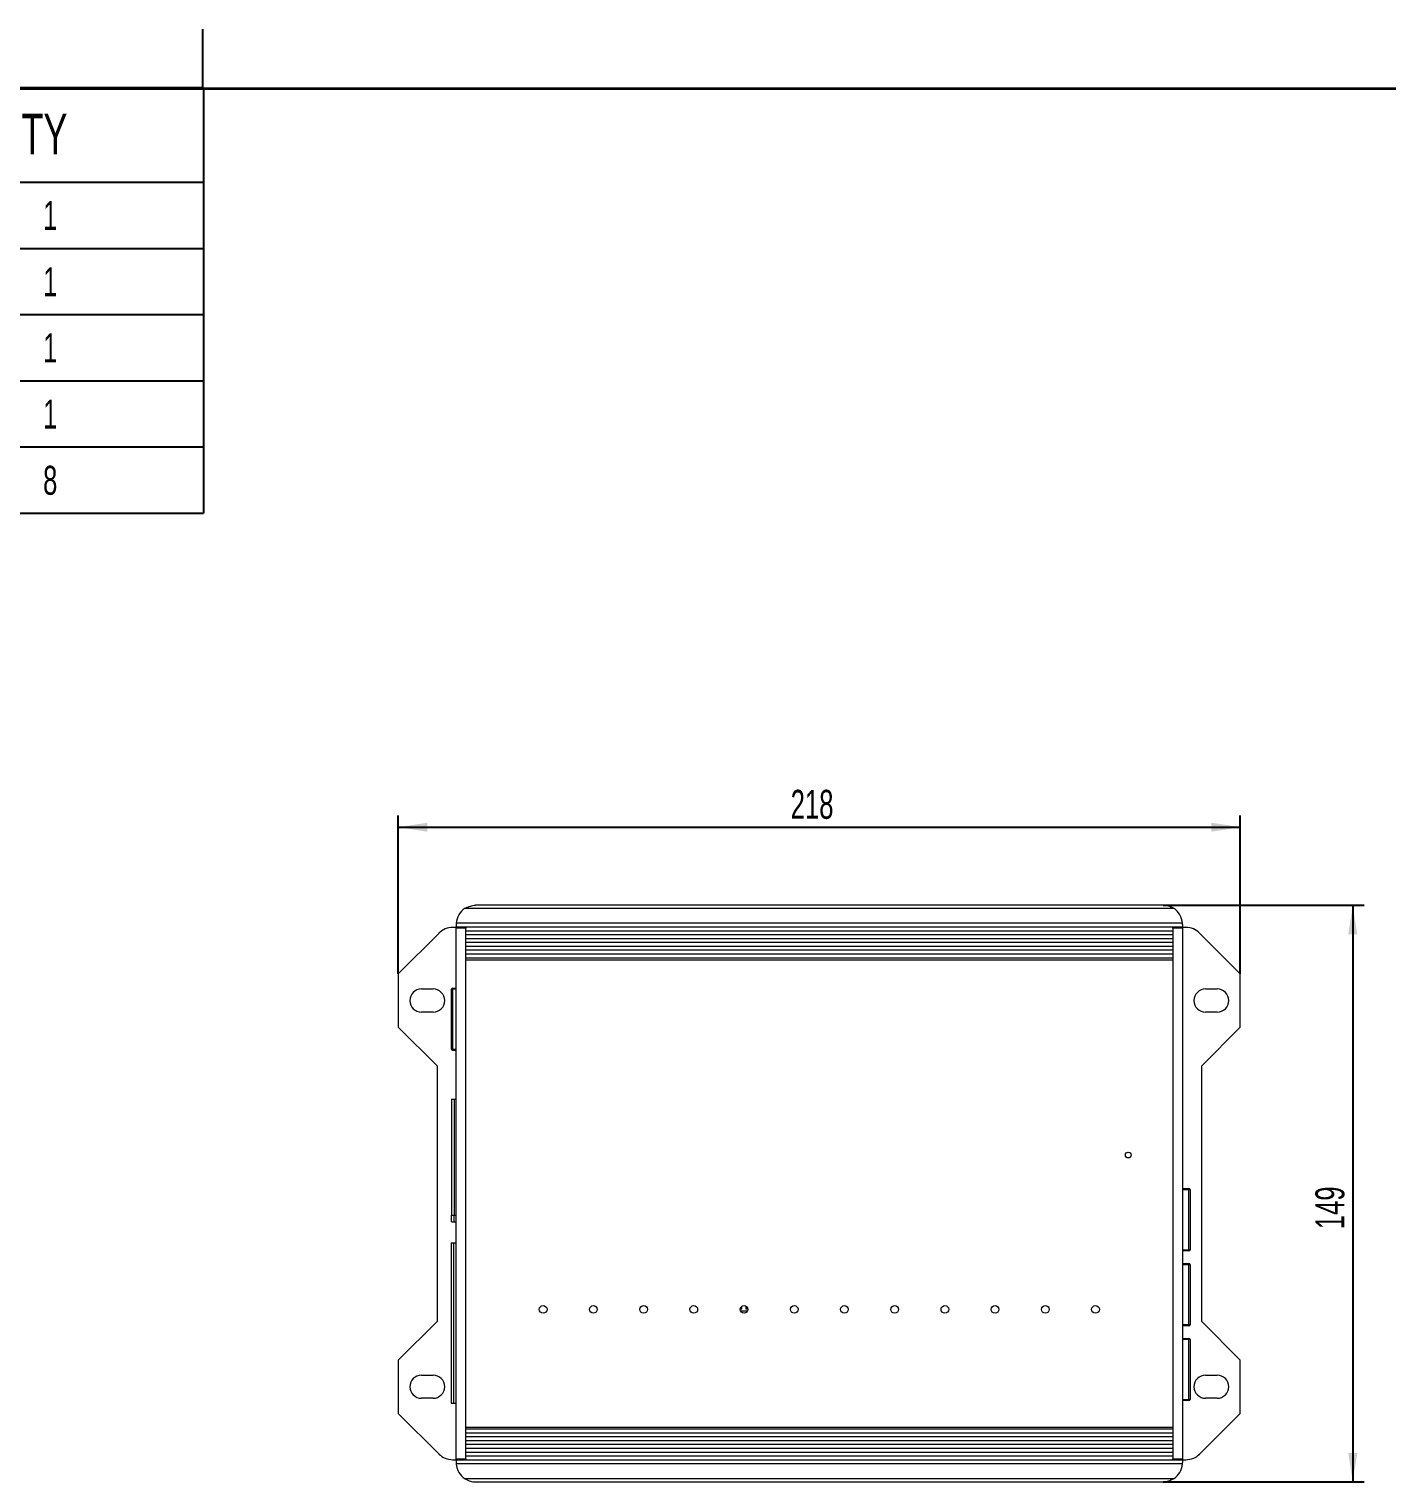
# Model space of a CAD drawing. Header units: millimetres. Extents: x 15 to 405, y 6 to 293.
# Drawn here: x 210 to 327.2, y 167.6 to 293 of the extents above; entities that cross this region are included whole.
import ezdxf

# ---------------------------------------------------------------- set-up
doc = ezdxf.new("R2010")
doc.units = ezdxf.units.MM
doc.layers.add('RAHM', color=5, linetype='Continuous')
doc.styles.add('SLDTEXTSTYLE1', font='TXT', dxfattribs={"width": 0.663})
doc.dimstyles.new('SLDDIMSTYLE0', dxfattribs={"dimtxt": 2.5, "dimasz": 2.5, "dimexe": 0, "dimexo": 0.0625, "dimtad": 1, "dimdec": 0, "dimlfac": 3, "dimrnd": 1e-09, "dimzin": 12, "dimdsep": 46, "dimtxsty": 'SLDTEXTSTYLE1', "dimsah": 1, "dimcen": 0.09, "dimadec": 0, "dimazin": 3, "dimtfac": 1, "dimtdec": 0, "dimtofl": 0, "dimtmove": 0, "dimatfit": 3, "dimfxl": 0, "dimfrac": 2, "dimtolj": 1, "dimtzin": 12, "dimarcsym": 0})

# ---------------------------------------------------------------- blocks, each defined once
blk = doc.blocks.new('SW_TABLEANNOTATION_0')
at = {"layer": 'RAHM', "color": 0}
for p, q in [((184.07, 0), (209.96, 0)), ((209.96, 0), (209.96, -8.18)), ((184.07, -8.18), (209.96, -8.18)), ((209.96, -8.18), (209.96, -13.89)), ((184.07, -13.89), (209.96, -13.89)), ((209.96, -13.89), (209.96, -19.6)), ((184.07, -19.6), (209.96, -19.6)), ((209.96, -19.6), (209.96, -25.32)), ((184.07, -25.32), (209.96, -25.32)), ((209.96, -25.32), (209.96, -31.03)), ((184.07, -31.03), (209.96, -31.03)), ((209.96, -31.03), (209.96, -36.75)), ((184.07, -36.75), (209.96, -36.75))]:
    blk.add_line(p, q, dxfattribs=at)
at = {"layer": 'RAHM', "color": 0, "attachment_point": 1, "style": 'SLDTEXTSTYLE1'}
for s, insert, char_height in [('QTY', (191.83, -2.27), 3.5), ('1', (196.11, -9.8), 2.5), ('1', (196.11, -15.52), 2.5), ('1', (196.11, -21.23), 2.5), ('1', (196.11, -26.95), 2.5), ('8', (196.11, -32.66), 2.5)]:
    blk.add_mtext(s, dxfattribs=dict(at, insert=insert, char_height=char_height))
blk = doc.blocks.new('_D')
at = {"layer": 'RAHM'}
for p, q in [((241.87, 211.45), (241.87, 225.12)), ((314.54, 211.45), (314.54, 225.12)), ((241.87, 224.12), (314.54, 224.12))]:
    blk.add_line(p, q, dxfattribs=at)
for points in [[(241.87, 224.12), (244.37, 223.73), (244.37, 224.5)], [(314.54, 224.12), (312.04, 224.5), (312.04, 223.73)]]:
    blk.add_solid(points, dxfattribs=at)
at = {"layer": 'RAHM', "insert": (275.73, 227.34), "char_height": 2.5, "attachment_point": 1, "style": 'SLDTEXTSTYLE1'}
blk.add_mtext('218', dxfattribs=at)
blk = doc.blocks.new('_D_1')
at = {"layer": 'RAHM'}
for p, q in [((307.87, 217.38), (325.24, 217.38)), ((324.24, 217.38), (324.24, 167.6)), ((307.87, 167.6), (325.24, 167.6))]:
    blk.add_line(p, q, dxfattribs=at)
for points in [[(324.24, 217.38), (323.86, 214.88), (324.63, 214.88)], [(324.24, 167.6), (324.63, 170.1), (323.86, 170.1)]]:
    blk.add_solid(points, dxfattribs=at)
at = {"layer": 'RAHM', "insert": (321.02, 189.41), "char_height": 2.5, "attachment_point": 1, "rotation": 90, "style": 'SLDTEXTSTYLE1'}
blk.add_mtext('149', dxfattribs=at)

msp = doc.modelspace()

# ---------------------------------------------------------------- linework, layer by layer
at = {"color": 7, "linetype": 'Continuous', "lineweight": 18}
for p, q in [((308.78, 217.11), (247.64, 217.11)), ((307.87, 217.38), (248.54, 217.38)), ((246.87, 215.71), (246.87, 215.49)), ((309.54, 215.82), (246.88, 215.82)), ((309.54, 215.71), (309.54, 215.49)), ((245.39, 214.97), (241.87, 211.45)), ((246.87, 215.45), (246.56, 215.45)), ((309.54, 215.49), (246.87, 215.49)), ((246.87, 215.45), (247.71, 215.45)), ((246.87, 215.39), (246.87, 215.45)), ((247.71, 215.39), (246.87, 215.39)), ((246.87, 169.59), (246.87, 215.39)), ((247.71, 215.49), (247.71, 215.45)), ((247.71, 215.45), (247.71, 215.39)), ((247.71, 169.59), (247.71, 215.39)), ((247.71, 214.82), (247.71, 215.15)), ((308.71, 215.15), (247.71, 215.15)), ((308.71, 214.82), (247.71, 214.82)), ((247.71, 214.15), (247.71, 214.49)), ((308.71, 214.49), (247.71, 214.49)), ((308.71, 215.45), (308.71, 215.49)), ((308.71, 215.45), (309.54, 215.45)), ((308.71, 215.39), (308.71, 215.45)), ((308.71, 215.39), (308.71, 169.59)), ((309.54, 215.39), (308.71, 215.39)), ((308.71, 215.15), (308.71, 214.82)), ((308.71, 214.49), (308.71, 214.15)), ((309.54, 215.45), (309.54, 215.39)), ((309.85, 215.45), (309.54, 215.45)), ((309.54, 215.39), (309.54, 169.59)), ((314.54, 211.45), (311.03, 214.97)), ((308.71, 214.15), (247.71, 214.15)), ((247.71, 213.49), (247.71, 213.82)), ((308.71, 213.82), (247.71, 213.82)), ((308.71, 213.49), (247.71, 213.49)), ((308.71, 213.82), (308.71, 213.49)), ((308.71, 213.15), (247.71, 213.15)), ((247.71, 212.82), (247.71, 213.15)), ((308.71, 212.82), (247.71, 212.82)), ((308.71, 212.65), (247.71, 212.65)), ((308.71, 213.15), (308.71, 212.82)), ((241.87, 211.45), (241.87, 206.85)), ((314.54, 206.85), (314.54, 211.45)), ((243.87, 210.15), (244.87, 210.15)), ((246.55, 210.13), (246.45, 210.13)), ((246.45, 204.96), (246.45, 210.13)), ((246.55, 210.23), (246.55, 210.13)), ((246.55, 210.23), (246.87, 210.23)), ((246.55, 210.13), (246.55, 204.96)), ((246.87, 210.13), (246.55, 210.13)), ((311.54, 210.15), (312.54, 210.15)), ((244.87, 208.15), (243.87, 208.15)), ((312.54, 208.15), (311.54, 208.15)), ((241.87, 206.85), (245.21, 203.52)), ((311.21, 203.52), (314.54, 206.85)), ((246.45, 204.96), (246.55, 204.96)), ((246.55, 204.96), (246.55, 204.85)), ((246.55, 204.96), (246.87, 204.96)), ((246.87, 204.85), (246.55, 204.85)), ((245.21, 203.52), (245.21, 181.45)), ((311.21, 181.45), (311.21, 203.52)), ((246.45, 200.64), (246.45, 190.64)), ((246.45, 200.64), (246.68, 200.64)), ((246.68, 200.64), (246.68, 190.64)), ((246.68, 200.64), (246.87, 200.64)), ((309.54, 192.92), (310.11, 192.92)), ((310.11, 192.82), (309.54, 192.82)), ((310.11, 192.82), (310.11, 192.92)), ((310.11, 187.64), (310.11, 192.82)), ((310.21, 192.82), (310.11, 192.82)), ((310.21, 192.82), (310.21, 187.64)), ((246.45, 190.64), (246.68, 190.64)), ((246.47, 190.04), (246.47, 190.64)), ((246.68, 190.64), (246.87, 190.64)), ((246.7, 190.04), (246.7, 190.64)), ((246.47, 190.04), (246.7, 190.04)), ((246.7, 190.04), (246.87, 190.04)), ((246.42, 188.24), (246.42, 174.41)), ((246.42, 188.24), (246.62, 188.24)), ((246.62, 188.24), (246.87, 188.24)), ((246.62, 188.24), (246.62, 174.41)), ((309.54, 187.64), (310.11, 187.64)), ((310.11, 187.54), (309.54, 187.54)), ((310.11, 187.64), (310.21, 187.64)), ((310.11, 187.54), (310.11, 187.64)), ((309.54, 186.46), (310.11, 186.46)), ((310.11, 186.35), (309.54, 186.35)), ((310.11, 186.35), (310.11, 186.46)), ((310.21, 186.35), (310.11, 186.35)), ((310.11, 181.18), (310.11, 186.35)), ((310.21, 186.35), (310.21, 181.18)), ((271.38, 182.54), (271.53, 182.54)), ((271.39, 182.37), (272.02, 182.37)), ((271.4, 182.62), (271.45, 182.62)), ((271.43, 182.67), (271.43, 182.68)), ((271.45, 182.67), (271.43, 182.67)), ((271.43, 182.67), (271.43, 182.67)), ((271.44, 182.37), (271.44, 182.29)), ((271.45, 182.62), (271.45, 182.7)), ((271.53, 182.54), (271.45, 182.62)), ((271.53, 182.54), (271.53, 182.77)), ((271.87, 182.78), (271.87, 182.54)), ((271.87, 182.54), (271.95, 182.62)), ((271.87, 182.54), (272.04, 182.54)), ((271.95, 182.72), (271.95, 182.62)), ((271.96, 182.67), (271.95, 182.67)), ((271.95, 182.62), (272.01, 182.62)), ((271.96, 182.67), (271.96, 182.7)), ((271.99, 182.67), (271.96, 182.67)), ((271.96, 182.27), (271.96, 182.37)), ((245.21, 181.45), (241.87, 178.12)), ((309.54, 181.18), (310.11, 181.18)), ((310.11, 181.08), (309.54, 181.08)), ((310.11, 181.18), (310.21, 181.18)), ((310.11, 181.08), (310.11, 181.18)), ((314.54, 178.12), (311.21, 181.45)), ((309.54, 179.99), (310.11, 179.99)), ((310.11, 179.89), (309.54, 179.89)), ((310.11, 179.89), (310.11, 179.99)), ((310.11, 174.72), (310.11, 179.89)), ((310.21, 179.89), (310.11, 179.89)), ((310.21, 179.89), (310.21, 174.72)), ((241.87, 178.12), (241.87, 173.52)), ((314.54, 173.52), (314.54, 178.12)), ((243.87, 176.82), (244.87, 176.82)), ((311.54, 176.82), (312.54, 176.82)), ((244.87, 174.82), (243.87, 174.82)), ((246.42, 174.41), (246.62, 174.41)), ((246.62, 174.41), (246.87, 174.41)), ((309.54, 174.72), (310.11, 174.72)), ((310.11, 174.62), (309.54, 174.62)), ((310.11, 174.72), (310.21, 174.72)), ((310.11, 174.62), (310.11, 174.72)), ((312.54, 174.82), (311.54, 174.82)), ((241.87, 173.52), (245.39, 170.01)), ((311.03, 170.01), (314.54, 173.52)), ((247.71, 172.32), (308.71, 172.32)), ((308.71, 172.15), (247.71, 172.15)), ((247.71, 171.82), (247.71, 172.15)), ((308.71, 171.82), (247.71, 171.82)), ((308.71, 172.15), (308.71, 171.82)), ((247.71, 171.15), (247.71, 171.49)), ((308.71, 171.49), (247.71, 171.49)), ((308.71, 171.15), (247.71, 171.15)), ((308.71, 170.82), (247.71, 170.82)), ((247.71, 170.49), (247.71, 170.82)), ((308.71, 171.49), (308.71, 171.15)), ((308.71, 170.82), (308.71, 170.49)), ((246.56, 169.52), (246.87, 169.52)), ((246.87, 169.59), (247.71, 169.59)), ((246.87, 169.52), (246.87, 169.59)), ((247.71, 169.52), (246.87, 169.52)), ((309.54, 169.49), (246.87, 169.49)), ((246.87, 169.49), (246.87, 169.27)), ((308.71, 170.49), (247.71, 170.49)), ((308.71, 170.15), (247.71, 170.15)), ((247.71, 169.82), (247.71, 170.15)), ((308.71, 169.82), (247.71, 169.82)), ((247.71, 169.59), (247.71, 169.52)), ((247.71, 169.52), (247.71, 169.49)), ((308.71, 170.15), (308.71, 169.82)), ((308.71, 169.59), (309.54, 169.59)), ((308.71, 169.52), (308.71, 169.59)), ((309.54, 169.52), (308.71, 169.52)), ((308.71, 169.49), (308.71, 169.52)), ((309.54, 169.59), (309.54, 169.52)), ((309.54, 169.52), (309.85, 169.52)), ((309.54, 169.49), (309.54, 169.27)), ((309.54, 169.15), (246.88, 169.15)), ((308.78, 167.86), (247.64, 167.86)), ((248.54, 167.6), (307.87, 167.6))]:
    msp.add_line(p, q, dxfattribs=at)
for centre, radius in [((304.87, 195.82), 0.25), ((254.37, 182.49), 0.333), ((258.71, 182.49), 0.333), ((263.04, 182.49), 0.333), ((267.37, 182.49), 0.333), ((271.71, 182.49), 0.333), ((276.04, 182.49), 0.333), ((280.37, 182.49), 0.333), ((284.71, 182.49), 0.333), ((289.04, 182.49), 0.333), ((293.37, 182.49), 0.333), ((297.71, 182.49), 0.333), ((302.04, 182.49), 0.333)]:
    msp.add_circle(centre, radius, dxfattribs=at)
for centre, radius, start, end in [((248.54, 215.71), 1.67, 122.7672, 176.1446), ((307.87, 215.71), 1.67, 3.8554, 57.2328), ((248.54, 215.71), 1.67, 176.1446, 180), ((307.87, 215.71), 1.67, 0, 3.8554), ((246.56, 213.79), 1.67, 90, 135), ((309.85, 213.79), 1.67, 45, 90), ((243.87, 209.15), 1, 90, 270), ((244.87, 209.15), 1, 270, 90), ((246.55, 210.13), 0.102, 90, 180), ((311.54, 209.15), 1, 90, 270), ((312.54, 209.15), 1, 270, 90), ((246.55, 204.96), 0.102, 180, 270), ((310.11, 192.82), 0.102, 0, 90), ((310.11, 187.64), 0.102, 270, 0), ((310.11, 186.35), 0.102, 0, 90), ((310.11, 181.18), 0.102, 270, 0), ((310.11, 179.89), 0.102, 0, 90), ((243.87, 175.82), 1, 90, 270), ((244.87, 175.82), 1, 270, 90), ((311.54, 175.82), 1, 90, 270), ((312.54, 175.82), 1, 270, 90), ((310.11, 174.72), 0.102, 270, 0), ((246.56, 171.19), 1.67, 225, 270), ((309.85, 171.19), 1.67, 270, 315), ((248.54, 169.27), 1.67, 180, 183.8554), ((248.54, 169.27), 1.67, 183.8554, 237.2328), ((307.87, 169.27), 1.67, 302.7672, 356.1446), ((307.87, 169.27), 1.67, 356.1446, 0)]:
    msp.add_arc(centre, radius, start, end, dxfattribs=at)
for points in [[(247.64, 217.11), (247.71, 217.16), (247.78, 217.19), (247.93, 217.26), (248.01, 217.29), (248.16, 217.33), (248.23, 217.35), (248.39, 217.37), (248.46, 217.38), (248.54, 217.38)], [(308.78, 217.11), (308.7, 217.16), (308.63, 217.19), (308.48, 217.26), (308.41, 217.29), (308.26, 217.33), (308.18, 217.35), (308.03, 217.37), (307.95, 217.38), (307.87, 217.38)], [(247.64, 167.86), (247.71, 167.82), (247.78, 167.78), (247.93, 167.71), (248.01, 167.69), (248.16, 167.64), (248.23, 167.63), (248.39, 167.6), (248.46, 167.6), (248.54, 167.6)], [(308.78, 167.86), (308.7, 167.82), (308.63, 167.78), (308.48, 167.71), (308.41, 167.69), (308.26, 167.64), (308.18, 167.63), (308.03, 167.6), (307.95, 167.6), (307.87, 167.6)]]:
    msp.add_open_spline(points, degree=3, knots=[0, 0, 0, 0, 0.25, 0.25, 0.5, 0.5, 0.75, 0.75, 1, 1, 1, 1], dxfattribs=at)
at = {"layer": 'RAHM', "color": 7, "lineweight": 25}
msp.add_line((225, 287.85), (225, 293.01), dxfattribs=at)
at = {"layer": 'RAHM', "color": 7, "linetype": 'Continuous', "lineweight": 35}
msp.add_line((405, 287.85), (15, 287.85), dxfattribs=at)

# ---------------------------------------------------------------- block references
at = {"layer": 'RAHM'}
msp.add_blockref('SW_TABLEANNOTATION_0', (15.1, 287.97), dxfattribs=at)

# ---------------------------------------------------------------- dimensions: what is measured, and where the dimension line sits
for base, p1, p2, angle, picture, middle in [((314.54, 224.12), (241.87, 211.45), (314.54, 211.45), 0, '_D', (278.44, 224.12)), ((324.24, 167.6), (307.87, 217.38), (307.87, 167.6), 90, '_D_1', (324.24, 192.11))]:
    dim = msp.add_linear_dim(base=base, p1=p1, p2=p2, angle=angle, dimstyle='SLDDIMSTYLE0', dxfattribs=at)
    dim.commit()
    dim.dimension.update_dxf_attribs({"geometry": picture, "text_midpoint": middle, "dimtype": 160})

doc.saveas('drawing.dxf')
